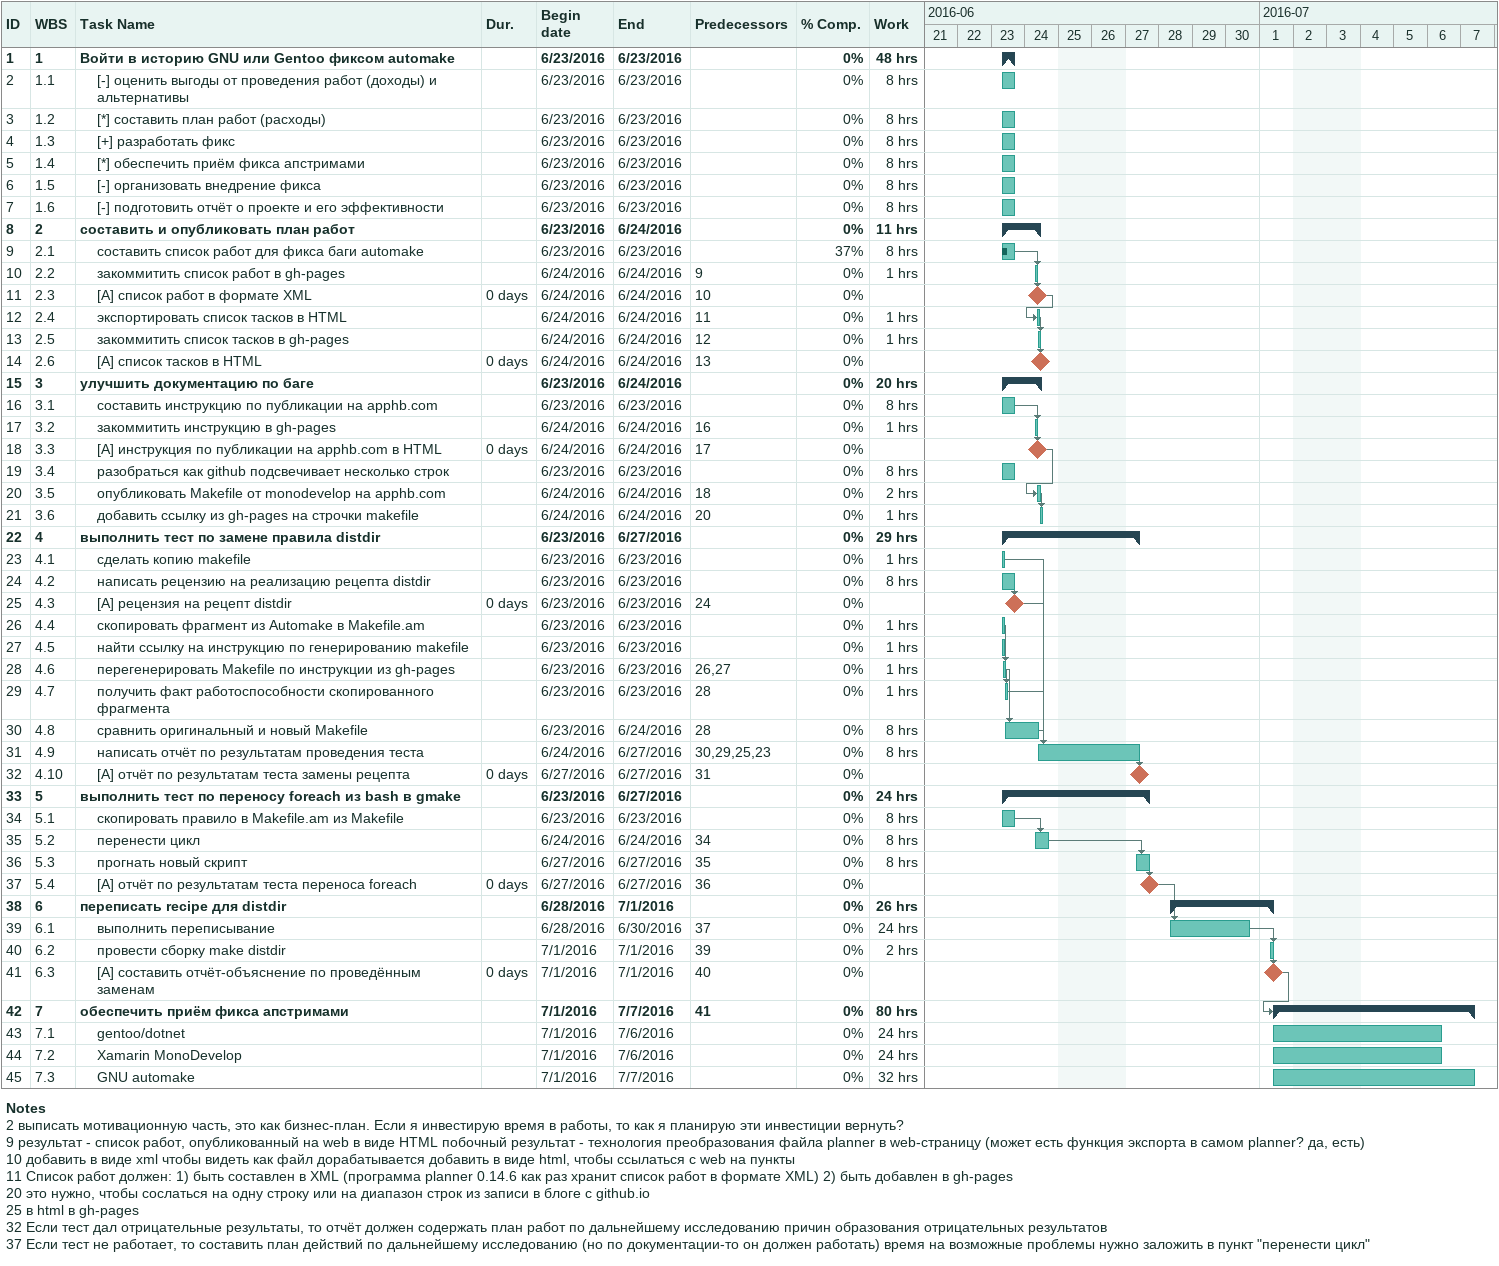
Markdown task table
| ID | WBS | Task | Duration | Start | Finish | Predecessors | % complete | Work (h) |
|---|---|---|---|---|---|---|---|---|
| 1 | 1 | **Войти в историю GNU или Gentoo фиксом automake** |  | 2016-06-23 | 2016-06-23 |  | 0 | 48 |
| 2 | 1.1 | [-] оценить выгоды от проведения работ (доходы) и альтернативы |  | 2016-06-23 | 2016-06-23 |  | 0 | 8 |
| 3 | 1.2 | [*] составить план работ (расходы) |  | 2016-06-23 | 2016-06-23 |  | 0 | 8 |
| 4 | 1.3 | [+] разработать фикс |  | 2016-06-23 | 2016-06-23 |  | 0 | 8 |
| 5 | 1.4 | [*] обеспечить приём фикса апстримами |  | 2016-06-23 | 2016-06-23 |  | 0 | 8 |
| 6 | 1.5 | [-] организовать внедрение фикса |  | 2016-06-23 | 2016-06-23 |  | 0 | 8 |
| 7 | 1.6 | [-] подготовить отчёт о проекте и его эффективности |  | 2016-06-23 | 2016-06-23 |  | 0 | 8 |
| 8 | 2 | **составить и опубликовать план работ** |  | 2016-06-23 | 2016-06-24 |  | 0 | 11 |
| 9 | 2.1 | составить список работ для фикса баги automake |  | 2016-06-23 | 2016-06-23 |  | 37 | 8 |
| 10 | 2.2 | закоммитить список работ в gh-pages |  | 2016-06-24 | 2016-06-24 | 9 | 0 | 1 |
| 11 | 2.3 | [А] список работ в формате XML | 0d | 2016-06-24 | 2016-06-24 | 10 | 0 |  |
| 12 | 2.4 | экспортировать список тасков в HTML |  | 2016-06-24 | 2016-06-24 | 11 | 0 | 1 |
| 13 | 2.5 | закоммитить список тасков в gh-pages |  | 2016-06-24 | 2016-06-24 | 12 | 0 | 1 |
| 14 | 2.6 | [А] список тасков в HTML | 0d | 2016-06-24 | 2016-06-24 | 13 | 0 |  |
| 15 | 3 | **улучшить документацию по баге** |  | 2016-06-23 | 2016-06-24 |  | 0 | 20 |
| 16 | 3.1 | составить инструкцию по публикации на apphb.com |  | 2016-06-23 | 2016-06-23 |  | 0 | 8 |
| 17 | 3.2 | закоммитить инструкцию в gh-pages |  | 2016-06-24 | 2016-06-24 | 16 | 0 | 1 |
| 18 | 3.3 | [А] инструкция по публикации на apphb.com в HTML | 0d | 2016-06-24 | 2016-06-24 | 17 | 0 |  |
| 19 | 3.4 | разобраться как github подсвечивает несколько строк |  | 2016-06-23 | 2016-06-23 |  | 0 | 8 |
| 20 | 3.5 | опубликовать Makefile от monodevelop на apphb.com |  | 2016-06-24 | 2016-06-24 | 18 | 0 | 2 |
| 21 | 3.6 | добавить ссылку из gh-pages на строчки makefile |  | 2016-06-24 | 2016-06-24 | 20 | 0 | 1 |
| 22 | 4 | **выполнить тест по замене правила distdir** |  | 2016-06-23 | 2016-06-27 |  | 0 | 29 |
| 23 | 4.1 | сделать копию makefile |  | 2016-06-23 | 2016-06-23 |  | 0 | 1 |
| 24 | 4.2 | написать рецензию на реализацию рецепта distdir |  | 2016-06-23 | 2016-06-23 |  | 0 | 8 |
| 25 | 4.3 | [А] рецензия на рецепт distdir | 0d | 2016-06-23 | 2016-06-23 | 24 | 0 |  |
| 26 | 4.4 | скопировать фрагмент из Automake в Makefile.am |  | 2016-06-23 | 2016-06-23 |  | 0 | 1 |
| 27 | 4.5 | найти ссылку на инструкцию по генерированию makefile |  | 2016-06-23 | 2016-06-23 |  | 0 | 1 |
| 28 | 4.6 | перегенерировать Makefilе по инструкции из gh-pages |  | 2016-06-23 | 2016-06-23 | 26, 27 | 0 | 1 |
| 29 | 4.7 | получить факт работоспособности скопированного фрагмента |  | 2016-06-23 | 2016-06-23 | 28 | 0 | 1 |
| 30 | 4.8 | сравнить оригинальный и новый Makefile |  | 2016-06-23 | 2016-06-24 | 28 | 0 | 8 |
| 31 | 4.9 | написать отчёт по результатам проведения теста |  | 2016-06-24 | 2016-06-27 | 30, 29, 25, 23 | 0 | 8 |
| 32 | 4.10 | [А] отчёт по результатам теста замены рецепта | 0d | 2016-06-27 | 2016-06-27 | 31 | 0 |  |
| 33 | 5 | **выполнить тест по переносу foreach из bash в gmake** |  | 2016-06-23 | 2016-06-27 |  | 0 | 24 |
| 34 | 5.1 | скопировать правило в Makefile.am из Makefile |  | 2016-06-23 | 2016-06-23 |  | 0 | 8 |
| 35 | 5.2 | перенести цикл |  | 2016-06-24 | 2016-06-24 | 34 | 0 | 8 |
| 36 | 5.3 | прогнать новый скрипт |  | 2016-06-27 | 2016-06-27 | 35 | 0 | 8 |
| 37 | 5.4 | [А] отчёт по результатам теста переноса foreach | 0d | 2016-06-27 | 2016-06-27 | 36 | 0 |  |
| 38 | 6 | **переписать recipe для distdir** |  | 2016-06-28 | 2016-07-01 |  | 0 | 26 |
| 39 | 6.1 | выполнить переписывание |  | 2016-06-28 | 2016-06-30 | 37 | 0 | 24 |
| 40 | 6.2 | провести сборку make distdir |  | 2016-07-01 | 2016-07-01 | 39 | 0 | 2 |
| 41 | 6.3 | [А] составить отчёт-объяснение по проведённым заменам | 0d | 2016-07-01 | 2016-07-01 | 40 | 0 |  |
| 42 | 7 | **обеспечить приём фикса апстримами** |  | 2016-07-01 | 2016-07-07 | 41 | 0 | 80 |
| 43 | 7.1 | gentoo/dotnet |  | 2016-07-01 | 2016-07-06 |  | 0 | 24 |
| 44 | 7.2 | Xamarin MonoDevelop |  | 2016-07-01 | 2016-07-06 |  | 0 | 24 |
| 45 | 7.3 | GNU automake |  | 2016-07-01 | 2016-07-07 |  | 0 | 32 |

Notes
- 2: выписать мотивационную часть, это как бизнес-план. Если я инвестирую время в работы, то как я планирую эти инвестиции вернуть?
- 9: результат - список работ, опубликованный на web в виде HTML побочный результат - технология преобразования файла planner в web-страницу (может есть функция экспорта в самом planner? да, есть)
- 10: добавить в виде xml чтобы видеть как файл дорабатывается добавить в виде html, чтобы ссылаться с web на пункты
- 11: Список работ должен: 1) быть составлен в XML (программа planner 0.14.6 как раз хранит список работ в формате XML) 2) быть добавлен в gh-pages
- 20: это нужно, чтобы сослаться на одну строку или на диапазон строк из записи в блоге с github.io
- 25: в html в gh-pages
- 32: Если тест дал отрицательные результаты, то отчёт должен содержать план работ по дальнейшему исследованию причин образования отрицательных результатов
- 37: Если тест не работает, то составить план действий по дальнейшему исследованию (но по документации-то он должен работать) время на возможные проблемы нужно заложить в пункт "перенести цикл"
